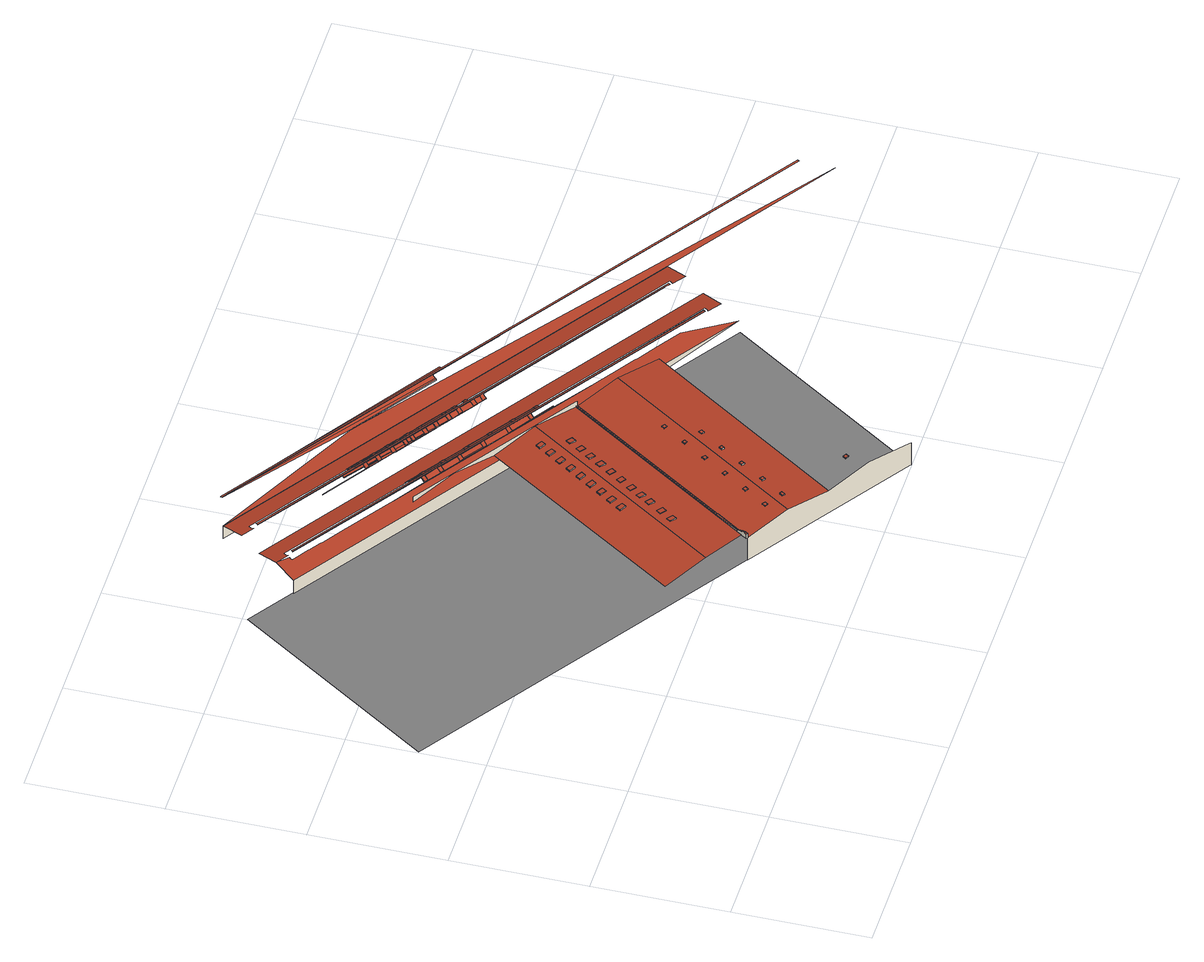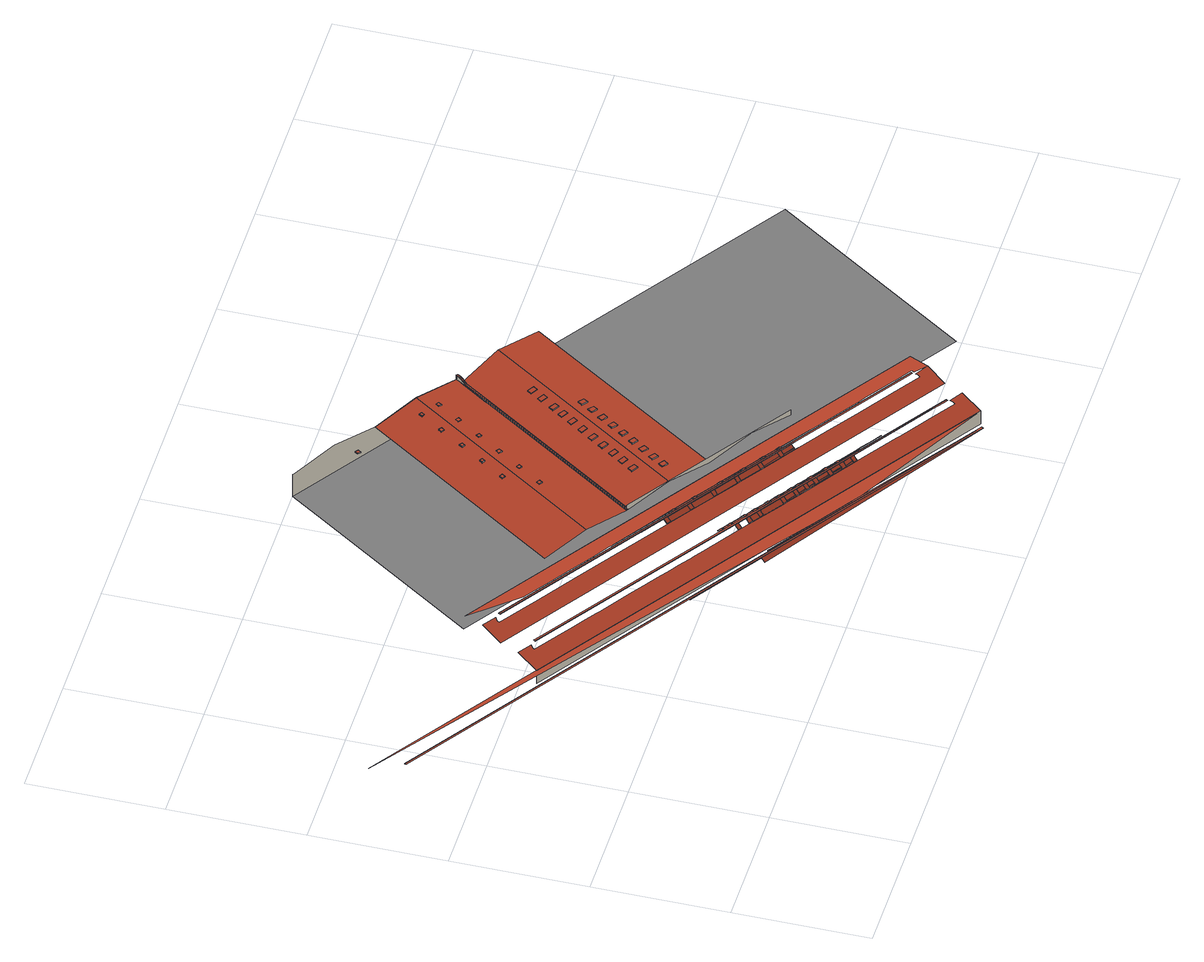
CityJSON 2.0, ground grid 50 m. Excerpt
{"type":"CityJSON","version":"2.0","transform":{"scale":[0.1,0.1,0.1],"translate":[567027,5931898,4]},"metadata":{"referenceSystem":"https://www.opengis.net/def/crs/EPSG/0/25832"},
"CityObjects":{
"building1":{"type":"Building","attributes":{"Grundfläche 2D":"19799.578173","Grundhöhe NN":"4.849"},"children":["building1-1","building1-2","building1-3","building1-4","building1-5","building1-6","building1-7","building1-8","building1-9","building1-10","building1-11","building1-12","building1-13","building1-14","building1-15","building1-16","building1-17","building1-18","building1-19","building1-20","building1-21","building1-22","building1-23","building1-24","building1-25","building1-26","building1-27","building1-28","building1-29","building1-30","building1-31","building1-32","building1-33","building1-34"],"geometry":[{"type":"MultiSurface","lod":"3","boundaries":[[[0,1,2,3,4,5,6,7]],[[8,9,10,11,12,13,14,15,16]],[[0,17,18,19,20,2,1]],[[21,22,6,5]],[[14,23,24,25,26,18,17,16,15]],[[27,28,4,3]],[[28,29,30,31,32,33,34,35,36,37,38,21,5,4]],[[39,40,2,20]],[[41,19,18,26]],[[27,40,39,29,28]]],"semantics":{"surfaces":[{"type":"RoofSurface"},{"type":"GroundSurface"},{"type":"WallSurface"}],"values":[0,1,0,0,2,2,2,2,0,0]}}]},
"building1-1":{"type":"BuildingInstallation","parents":["building1"],"geometry":[{"type":"MultiSurface","lod":"3","boundaries":[[[42,43,44]],[[45,43,42]],[[46,42,44,47]],[[46,47,48]],[[49,46,48,50]],[[44,43,51,52,7,53,50,48,47]],[[53,17,49,50]],[[46,49,17,0,1,45,42]]],"semantics":{"surfaces":[{"type":"RoofSurface"},{"type":"WallSurface"}],"values":[0,0,0,0,0,1,1,1]}}]},
"building1-2":{"type":"BuildingInstallation","parents":["building1"],"geometry":[{"type":"MultiSurface","lod":"3","boundaries":[[[45,54,55,43]],[[51,43,55,27,3]],[[2,40,54,45,1]],[[40,27,55,54]]],"semantics":{"surfaces":[{"type":"RoofSurface"},{"type":"WallSurface"}],"values":[0,1,1,1]}}]},
"building1-3":{"type":"BuildingInstallation","parents":["building1"],"geometry":[{"type":"MultiSurface","lod":"3","boundaries":[[[56,57,58,59]],[[59,58,60,61]],[[56,59,61,62]],[[57,56,62,63]],[[58,57,63,60]]],"semantics":{"surfaces":[{"type":"RoofSurface"},{"type":"WallSurface"}],"values":[0,1,1,1,1]}}]},
"building1-4":{"type":"BuildingInstallation","parents":["building1"],"geometry":[{"type":"MultiSurface","lod":"3","boundaries":[[[64,65,66,67]],[[67,66,68,69]],[[64,67,69,70]],[[65,64,70,71]],[[66,65,71,68]]],"semantics":{"surfaces":[{"type":"RoofSurface"},{"type":"WallSurface"}],"values":[0,1,1,1,1]}}]},
"building1-5":{"type":"BuildingInstallation","parents":["building1"],"geometry":[{"type":"MultiSurface","lod":"3","boundaries":[[[72,73,74,75]],[[75,74,76,77]],[[72,75,77,78]],[[73,72,78,79]],[[74,73,79,76]]],"semantics":{"surfaces":[{"type":"RoofSurface"},{"type":"WallSurface"}],"values":[0,1,1,1,1]}}]},
"building1-6":{"type":"BuildingInstallation","parents":["building1"],"geometry":[{"type":"MultiSurface","lod":"3","boundaries":[[[80,81,82,83]],[[83,82,84,85]],[[80,83,85,86]],[[81,80,86,87]],[[82,81,87,84]]],"semantics":{"surfaces":[{"type":"RoofSurface"},{"type":"WallSurface"}],"values":[0,1,1,1,1]}}]},
"building1-7":{"type":"BuildingInstallation","parents":["building1"],"geometry":[{"type":"MultiSurface","lod":"3","boundaries":[[[88,89,90,91]],[[91,90,92,93]],[[88,91,93,94]],[[89,88,94,95]],[[90,89,95,92]]],"semantics":{"surfaces":[{"type":"RoofSurface"},{"type":"WallSurface"}],"values":[0,1,1,1,1]}}]},
"building1-8":{"type":"BuildingInstallation","parents":["building1"],"geometry":[{"type":"MultiSurface","lod":"3","boundaries":[[[96,97,98,99]],[[99,98,100,101]],[[96,99,101,102]],[[97,96,102,103]],[[98,97,103,100]]],"semantics":{"surfaces":[{"type":"RoofSurface"},{"type":"WallSurface"}],"values":[0,1,1,1,1]}}]},
"building1-9":{"type":"BuildingInstallation","parents":["building1"],"geometry":[{"type":"MultiSurface","lod":"3","boundaries":[[[104,105,106,107]],[[107,106,108,109]],[[104,107,109,110]],[[105,104,110,111]],[[106,105,111,108]]],"semantics":{"surfaces":[{"type":"RoofSurface"},{"type":"WallSurface"}],"values":[0,1,1,1,1]}}]},
"building1-10":{"type":"BuildingInstallation","parents":["building1"],"geometry":[{"type":"MultiSurface","lod":"3","boundaries":[[[112,113,114,115]],[[115,114,116,117]],[[112,115,117,118]],[[113,112,118,119]],[[114,113,119,116]]],"semantics":{"surfaces":[{"type":"RoofSurface"},{"type":"WallSurface"}],"values":[0,1,1,1,1]}}]},
"building1-11":{"type":"BuildingInstallation","parents":["building1"],"geometry":[{"type":"MultiSurface","lod":"3","boundaries":[[[120,121,122,123]],[[123,122,124,125]],[[120,123,125,126]],[[121,120,126,127]],[[122,121,127,124]]],"semantics":{"surfaces":[{"type":"RoofSurface"},{"type":"WallSurface"}],"values":[0,1,1,1,1]}}]},
"building1-12":{"type":"BuildingInstallation","parents":["building1"],"geometry":[{"type":"MultiSurface","lod":"3","boundaries":[[[128,129,130,131]],[[131,130,132,133]],[[128,131,133,134]],[[129,128,134,135]],[[130,129,135,132]]],"semantics":{"surfaces":[{"type":"RoofSurface"},{"type":"WallSurface"}],"values":[0,1,1,1,1]}}]},
"building1-13":{"type":"BuildingInstallation","parents":["building1"],"geometry":[{"type":"MultiSurface","lod":"3","boundaries":[[[136,137,138,139]],[[139,138,140,141]],[[136,139,141,142]],[[137,136,142,143]],[[138,137,143,140]]],"semantics":{"surfaces":[{"type":"RoofSurface"},{"type":"WallSurface"}],"values":[0,1,1,1,1]}}]},
"building1-14":{"type":"BuildingInstallation","parents":["building1"],"geometry":[{"type":"MultiSurface","lod":"3","boundaries":[[[144,145,146,147]],[[147,146,148,149]],[[144,147,149,150]],[[145,144,150,151]],[[146,145,151,148]]],"semantics":{"surfaces":[{"type":"RoofSurface"},{"type":"WallSurface"}],"values":[0,1,1,1,1]}}]},
"building1-15":{"type":"BuildingInstallation","parents":["building1"],"geometry":[{"type":"MultiSurface","lod":"3","boundaries":[[[152,153,154,155]],[[155,154,156,157]],[[152,155,157,158]],[[153,152,158,159]],[[154,153,159,156]]],"semantics":{"surfaces":[{"type":"RoofSurface"},{"type":"WallSurface"}],"values":[0,1,1,1,1]}}]},
"building1-16":{"type":"BuildingInstallation","parents":["building1"],"geometry":[{"type":"MultiSurface","lod":"3","boundaries":[[[160,161,162,163]],[[163,162,164,165]],[[160,163,165,166]],[[161,160,166,167]],[[162,161,167,164]]],"semantics":{"surfaces":[{"type":"RoofSurface"},{"type":"WallSurface"}],"values":[0,1,1,1,1]}}]},
"building1-17":{"type":"BuildingInstallation","parents":["building1"],"geometry":[{"type":"MultiSurface","lod":"3","boundaries":[[[168,169,170,171]],[[171,170,172,173]],[[168,171,173,174]],[[169,168,174,175]],[[170,169,175,172]]],"semantics":{"surfaces":[{"type":"RoofSurface"},{"type":"WallSurface"}],"values":[0,1,1,1,1]}}]},
"building1-18":{"type":"BuildingInstallation","parents":["building1"],"geometry":[{"type":"MultiSurface","lod":"3","boundaries":[[[176,177,178,179]],[[179,178,180,181]],[[176,179,181,182]],[[177,176,182,183]],[[178,177,183,180]]],"semantics":{"surfaces":[{"type":"RoofSurface"},{"type":"WallSurface"}],"values":[0,1,1,1,1]}}]},
"building1-19":{"type":"BuildingInstallation","parents":["building1"],"geometry":[{"type":"MultiSurface","lod":"3","boundaries":[[[184,185,186,187]],[[187,186,188,189]],[[184,187,189,190]],[[185,184,190,191]],[[186,185,191,188]]],"semantics":{"surfaces":[{"type":"RoofSurface"},{"type":"WallSurface"}],"values":[0,1,1,1,1]}}]},
"building1-20":{"type":"BuildingInstallation","parents":["building1"],"geometry":[{"type":"MultiSurface","lod":"3","boundaries":[[[192,193,194,195]],[[195,194,196,197]],[[192,195,197,198]],[[193,192,198,199]],[[194,193,199,196]]],"semantics":{"surfaces":[{"type":"RoofSurface"},{"type":"WallSurface"}],"values":[0,1,1,1,1]}}]},
"building1-21":{"type":"BuildingInstallation","parents":["building1"],"geometry":[{"type":"MultiSurface","lod":"3","boundaries":[[[200,201,202,203]],[[203,202,204,205]],[[200,203,205,206]],[[201,200,206,207]],[[202,201,207,204]]],"semantics":{"surfaces":[{"type":"RoofSurface"},{"type":"WallSurface"}],"values":[0,1,1,1,1]}}]},
"building1-22":{"type":"BuildingInstallation","parents":["building1"],"geometry":[{"type":"MultiSurface","lod":"3","boundaries":[[[208,209,210,211]],[[211,210,212,213]],[[208,211,213,214]],[[209,208,214,215]],[[210,209,215,212]]],"semantics":{"surfaces":[{"type":"RoofSurface"},{"type":"WallSurface"}],"values":[0,1,1,1,1]}}]},
"building1-23":{"type":"BuildingInstallation","parents":["building1"],"geometry":[{"type":"MultiSurface","lod":"3","boundaries":[[[216,217,218,219]],[[219,218,220,221]],[[216,219,221,222]],[[217,216,222,223]],[[218,217,223,220]]],"semantics":{"surfaces":[{"type":"RoofSurface"},{"type":"WallSurface"}],"values":[0,1,1,1,1]}}]},
"building1-24":{"type":"BuildingInstallation","parents":["building1"],"geometry":[{"type":"MultiSurface","lod":"3","boundaries":[[[224,225,226,227]],[[227,226,228,229]],[[224,227,229,230]],[[225,224,230,231]],[[226,225,231,228]]],"semantics":{"surfaces":[{"type":"RoofSurface"},{"type":"WallSurface"}],"values":[0,1,1,1,1]}}]},
"building1-25":{"type":"BuildingInstallation","parents":["building1"],"geometry":[{"type":"MultiSurface","lod":"3","boundaries":[[[232,233,234,235]],[[235,234,236,237]],[[232,235,237,238]],[[233,232,238,239]],[[234,233,239,236]]],"semantics":{"surfaces":[{"type":"RoofSurface"},{"type":"WallSurface"}],"values":[0,1,1,1,1]}}]},
"building1-26":{"type":"BuildingInstallation","parents":["building1"],"geometry":[{"type":"MultiSurface","lod":"3","boundaries":[[[240,241,242,243]],[[243,242,244,245]],[[240,243,245,246]],[[241,240,246,247]],[[242,241,247,244]]],"semantics":{"surfaces":[{"type":"RoofSurface"},{"type":"WallSurface"}],"values":[0,1,1,1,1]}}]},
"building1-27":{"type":"BuildingInstallation","parents":["building1"],"geometry":[{"type":"MultiSurface","lod":"3","boundaries":[[[248,249,250,251]],[[251,250,252,253]],[[248,251,253,254]],[[249,248,254,255]],[[250,249,255,252]]],"semantics":{"surfaces":[{"type":"RoofSurface"},{"type":"WallSurface"}],"values":[0,1,1,1,1]}}]},
"building1-28":{"type":"BuildingInstallation","parents":["building1"],"geometry":[{"type":"MultiSurface","lod":"3","boundaries":[[[256,257,258,259]],[[259,258,260,261]],[[256,259,261,262]],[[257,256,262,263]],[[258,257,263,260]]],"semantics":{"surfaces":[{"type":"RoofSurface"},{"type":"WallSurface"}],"values":[0,1,1,1,1]}}]},
"building1-29":{"type":"BuildingInstallation","parents":["building1"],"geometry":[{"type":"MultiSurface","lod":"3","boundaries":[[[264,265,266,267]],[[267,266,268,269]],[[269,270,264,267]],[[265,264,270,271]],[[271,268,266,265]]],"semantics":{"surfaces":[{"type":"RoofSurface"},{"type":"WallSurface"}],"values":[0,1,1,1,1]}}]},
"building1-30":{"type":"BuildingInstallation","parents":["building1"],"geometry":[{"type":"MultiSurface","lod":"3","boundaries":[[[272,273,274,275]],[[275,274,276,277]],[[272,275,277,278]],[[273,272,278,279]],[[274,273,279,276]]],"semantics":{"surfaces":[{"type":"RoofSurface"},{"type":"WallSurface"}],"values":[0,1,1,1,1]}}]},
"building1-31":{"type":"BuildingInstallation","parents":["building1"],"geometry":[{"type":"MultiSurface","lod":"3","boundaries":[[[280,281,282,283]],[[283,282,284,285]],[[280,283,285,286]],[[281,280,286,287]],[[282,281,287,284]]],"semantics":{"surfaces":[{"type":"RoofSurface"},{"type":"WallSurface"}],"values":[0,1,1,1,1]}}]},
"building1-32":{"type":"BuildingInstallation","parents":["building1"],"geometry":[{"type":"MultiSurface","lod":"3","boundaries":[[[288,289,290,291]],[[291,290,292,293]],[[293,294,288,291]],[[289,288,294,295]],[[295,292,290,289]]],"semantics":{"surfaces":[{"type":"RoofSurface"},{"type":"WallSurface"}],"values":[0,1,1,1,1]}}]},
"building1-33":{"type":"BuildingInstallation","parents":["building1"],"geometry":[{"type":"MultiSurface","lod":"3","boundaries":[[[296,297,298,299]],[[299,298,300,301]],[[296,299,301,302]],[[297,296,302,303]],[[298,297,303,300]]],"semantics":{"surfaces":[{"type":"RoofSurface"},{"type":"WallSurface"}],"values":[0,1,1,1,1]}}]},
"building1-34":{"type":"BuildingInstallation","parents":["building1"],"geometry":[{"type":"MultiSurface","lod":"3","boundaries":[[[304,305,306,307]],[[307,306,308,309]],[[304,307,309,310]],[[305,304,310,311]],[[306,305,311,308]]],"semantics":{"surfaces":[{"type":"RoofSurface"},{"type":"WallSurface"}],"values":[0,1,1,1,1]}}]},
"building2":{"type":"Building","attributes":{"Grundfläche 2D":"24955.734237","Grundhöhe NN":"4.469"},"children":["building2-1","building2-2","building2-3","building2-4","building2-5","building2-6","building2-7","building2-8","building2-9","building2-10","building2-11","building2-12","building2-13","building2-14","building2-15","building2-16","building2-17","building2-18","building2-19","building2-20","building2-21","building2-22","building2-23","building2-24","building2-25","building2-26","building2-27","building2-28","building2-29","building2-30","building2-31","building2-32","building2-33"],"geometry":[{"type":"MultiSurface","lod":"3","boundaries":[[[312,313,314]],[[312,315,313]],[[316,317,318]],[[319,320,321]],[[321,320,322]],[[320,319,323,324,325,326]],[[327,328,329,322,320,330,331]],[[332,333,334,335,336,314,313,337,338,339,340,341,342,343,344]],[[312,345,315]],[[346,342,341]],[[328,327,347,348,349,350]],[[346,341,351]],[[352,353,354,355,356,357,358,359,360,361,362,363]],[[312,364,345]],[[365,366,367,368]],[[369,370,371,372,373,374,375,316]],[[376,377,378,379]],[[380,376,368]],[[381,382,383,351,384]],[[366,365,385]],[[386,387,388,389]],[[390,391,392,393,394,395,396,397,398,399,400,401,312,402,403,404,405,406,407,408,409,410,411,412,413,414,415]],[[312,416,364]],[[417,348,347,418,419,386,389,420]],[[421,422,315,345,423,424,425,426,351,427,428]],[[429,430,431]],[[432,433,434]],[[435,436,430,429,437,438,439,440,441,442,443]],[[444,445,446,447,448,449,450,451,452,453,431,430,454]],[[392,391,390,415,414,413,455,456]],[[457,458,459,460,461,462,463,442,441,464,465,466,467,468,469,470]],[[471,447,446,472]],[[473,474,475,476,355,354]],[[477,475,474,478]],[[479,480,481,482]],[[483,477,478,484]],[[485,486,487,488,483,484]],[[480,489,487,486,481]],[[490,491,492,493]],[[494,479,482,495]],[[490,494,495,491]],[[385,493,492]],[[312,496,416]],[[432,434,497]],[[351,426,384]],[[498,499,500,498,388]],[[501,502,503]],[[385,492,504]],[[502,505,503]],[[506,507,508]],[[501,461,460,509]],[[509,502,501]],[[506,503,505,507]],[[510,511,512,513,514,515,516,517,508,507,518,519]],[[520,521,522,523]],[[520,523,524,525,526,498,500,527,528]],[[529,530,531,532,533,534,535,536,537,538,539,353,352,540]],[[541,542,543,544,545]],[[546,534,533]],[[383,382,547]],[[548,546,533,549]],[[550,551,552,553,554]],[[544,543,548,549,555]],[[550,554,556,384]],[[433,504,541,545]],[[552,364,416,553]],[[557,558,457,470,559]],[[560,561,498]],[[562,563,564,565,566,567,568,569,570]],[[568,557,559,569]],[[571,572,573,574,565,564,575]],[[384,556,381]],[[388,387,576,577,325,324,317,316,375,374,578,498]],[[514,513,572,571,579,580,581,582,583,584]],[[585,586,587,588,589,590,591,592,593,594,595,596,597,598,599,600]],[[601,499,498,561,602,603]],[[589,604,434,605,606,590]],[[432,607,608]],[[433,605,434]],[[468,609,469]],[[610,611,612,613]],[[614,615,616]],[[617,618,619,620,621,622,623,614,616,624]],[[620,619,580,579]],[[615,610,613,616]],[[625,626,627,628,629,630,631,632]],[[434,633,634]],[[635,636,637,638,496]],[[639,627,626,640]],[[639,640,641]],[[642,639,641,643]],[[432,608,644]],[[522,521,645,646,647,648,649,650,651,652,653,654,655,412,656,657,658,659,660,661,662,663,349]],[[664,634,665,642,643,666]],[[667,668,669,670,607,432,497,671]],[[496,312,401,635]],[[434,634,497]],[[634,664,497]],[[672,673,674,675,631,630,599,598,676,677]],[[678,679,680,681]],[[682,683,684]],[[560,498,685]],[[381,637,382]],[[686,687,582,581,688,689,690,691,692,693]],[[694,695,645,603,602]],[[691,678,681,692]],[[696,697,698,699,700,701,702,703,468,467]],[[704,683,682,705,706,675,674,707]],[[708,709,710,684,683,711]],[[432,644,712]],[[713,710,709,714]],[[713,714,715,716]],[[717,718,719,720,717,680]],[[685,498,721]],[[637,636,382]],[[497,716,671]],[[722,718,717]],[[716,715,671]],[[432,712,723]],[[720,719,724]],[[725,726,727,728]],[[729,725,728,730,724,719,731]],[[732,733,669,668,734,735,736,673,672,737]],[[738,722,717]],[[694,560,685,695]],[[645,695,739]],[[721,498,740]],[[741,383,547]],[[742,743,744,745]],[[746,382,743,747]],[[748,749,750]],[[747,743,742]],[[749,748,751,752,753,754]],[[749,755,756,757,758,750]],[[401,744,635]],[[645,739,759]],[[607,757,756]],[[382,746,547]],[[760,761,762,763,764,722,738,765]],[[498,766,740]],[[607,756,608]],[[401,745,744]],[[645,759,767]],[[768,769,770,771]],[[740,772,721]],[[761,760,773,774,775,776]],[[777,778,779,780,781,782,783,784]],[[785,786,787,788,789]],[[721,772,790,759,739,791]],[[792,793,783,782,753,752,794,795]],[[717,796,797,738]],[[608,779,778]],[[798,799,785,789,800]],[[608,778,644]],[[401,800,745]],[[373,372,383,741]],[[801,802,547]],[[793,792,803]],[[773,804,797,805,806,774]],[[807,808,809,810,811,812,813,814]],[[712,644,815]],[[816,817,771]],[[803,792,818,815]],[[796,805,797]],[[819,813,812,817]],[[810,809,820]],[[796,821,805]],[[712,815,818]],[[822,823,824,825,826]],[[827,796,717,680,679,828,829,612,611,609,468,703,702]],[[830,432,723]],[[831,832,723,833,834,835]],[[835,836,831]],[[837,810,820]],[[712,833,723]],[[838,822,826,810]],[[839,840,841,842,843,844,845,846,471,472,584,583,727,726,776,775,847,848,849,850,851,852,853,854,855,856,857,858,859,860,861,862,863,864,865,866,867,868,869,870,871,768,771,872]],[[873,874,875,876,877,878]],[[879,810,837]],[[880,881,874]],[[874,882,875]],[[883,880,874]]],"semantics":{"surfaces":[{"type":"WallSurface"},{"type":"RoofSurface"}],"values":[0,0,0,1,1,1,1,1,0,1,0,1,0,0,1,1,1,1,1,1,1,1,0,1,1,1,1,1,1,0,0,0,1,1,1,1,1,1,1,1,1,1,0,1,1,1,1,1,1,1,1,1,1,1,0,1,1,1,1,1,1,1,1,1,1,1,1,1,1,1,1,1,0,0,1,1,1,1,1,0,1,1,1,1,1,1,1,1,1,1,1,1,1,1,1,0,1,1,0,1,1,1,1,1,0,1,1,1,1,1,1,1,1,1,1,1,1,1,1,1,0,1,1,1,1,0,1,1,1,1,1,1,1,1,0,0,1,1,1,1,1,0,0,0,1,0,1,1,1,0,1,1,1,1,0,0,1,1,1,1,1,1,1,1,0,1,1,1,1,0,1,1,1,1,1,0,1,1,1,1,1,1]}}]},
"building2-1":{"type":"BuildingInstallation","parents":["building2"],"geometry":[{"type":"MultiSurface","lod":"3","boundaries":[[[884,885,886,887]],[[888,314,887,886]],[[335,334,333,332,887,314,336]],[[887,332,344]],[[342,884,887,344,343]],[[885,884,342,346]],[[889,886,885,346,890]],[[889,891,886]],[[892,893,894,888,886,891,895,896]]],"semantics":{"surfaces":[{"type":"RoofSurface"},{"type":"WallSurface"}],"values":[0,1,1,1,1,1,1,1,1]}}]},
"building2-2":{"type":"BuildingInstallation","parents":["building2"],"geometry":[{"type":"MultiSurface","lod":"3","boundaries":[[[576,897,898,577]],[[330,320,898,327,331]],[[325,577,898,320,326]],[[419,897,576,387,386]],[[897,419,418,347]],[[347,327,898,897]]],"semantics":{"surfaces":[{"type":"RoofSurface"},{"type":"WallSurface"}],"values":[0,1,1,1,1,1]}}]},
"building2-3":{"type":"BuildingInstallation","parents":["building2"],"geometry":[{"type":"MultiSurface","lod":"3","boundaries":[[[899,900,901,902]],[[313,315,902,901]],[[421,428,902,315,422]],[[351,899,902,428,427]],[[900,899,351,341]],[[339,338,901,900,341,340]],[[901,338,337,313]]],"semantics":{"surfaces":[{"type":"RoofSurface"},{"type":"WallSurface"}],"values":[0,1,1,1,1,1,1]}}]},
"building2-4":{"type":"BuildingInstallation","parents":["building2"],"geometry":[{"type":"MultiSurface","lod":"3","boundaries":[[[464,903,904,465]],[[904,905,906]],[[904,906,907]],[[904,907,908]],[[909,904,908,910]],[[904,909,911]],[[904,911,912]],[[465,904,912,913]],[[912,914,913]],[[913,915,465]],[[915,916,465]],[[447,903,448]],[[903,464,439]],[[903,439,437]],[[903,437,429]],[[903,429,431]],[[903,431,453]],[[903,453,452]],[[450,449,903,452,451]],[[903,449,448]],[[464,441,440]],[[464,440,439]],[[439,438,437]],[[904,903,447,471,846,905]]],"semantics":{"surfaces":[{"type":"RoofSurface"},{"type":"WallSurface"}],"values":[0,1,1,1,1,1,1,1,1,1,1,1,1,1,1,1,1,1,1,1,1,1,1,1]}}]},
"building2-5":{"type":"BuildingInstallation","parents":["building2"],"geometry":[{"type":"MultiSurface","lod":"3","boundaries":[[[917,918,919,920]],[[356,355,920,919]],[[475,920,355,476]],[[920,475,477]],[[920,477,483]],[[920,483,488]],[[920,488,487]],[[920,487,489]],[[920,489,480]],[[920,480,479]],[[920,479,494]],[[920,494,917]],[[494,490,917]],[[490,493,917]],[[365,918,917,493,385]],[[376,919,918,365,368]],[[376,379,919]],[[379,378,919]],[[378,921,919]],[[922,919,921,923]],[[919,922,924,925]],[[356,919,925,926,927]]],"semantics":{"surfaces":[{"type":"RoofSurface"},{"type":"WallSurface"}],"values":[0,1,1,1,1,1,1,1,1,1,1,1,1,1,1,1,1,1,1,1,1,1]}}]},
"building2-6":{"type":"BuildingInstallation","parents":["building2"],"geometry":[{"type":"MultiSurface","lod":"3","boundaries":[[[375,928,929,316]],[[420,389,388,316,929,348,417]],[[316,388,498,375]],[[525,928,375,498,526]],[[525,524,928]],[[524,523,928]],[[929,928,523,522,349,348]]],"semantics":{"surfaces":[{"type":"RoofSurface"},{"type":"WallSurface"}],"values":[0,1,1,1,1,1,1]}}]},
"building2-7":{"type":"BuildingInstallation","parents":["building2"],"geometry":[{"type":"MultiSurface","lod":"3","boundaries":[[[462,930,931,463]],[[444,454,931,446,445]],[[931,454,430]],[[435,931,430,436]],[[931,435,443]],[[463,931,443,442]],[[462,461,501]],[[462,501,930]],[[501,503,930]],[[503,506,930]],[[930,506,508]],[[508,517,930]],[[517,516,930]],[[514,930,516,515]],[[931,930,514,584,472,446]]],"semantics":{"surfaces":[{"type":"RoofSurface"},{"type":"WallSurface"}],"values":[0,1,1,1,1,1,1,1,1,1,1,1,1,1,1]}}]},
"building2-8":{"type":"BuildingInstallation","parents":["building2"],"geometry":[{"type":"MultiSurface","lod":"3","boundaries":[[[932,933,934,935]],[[345,364,935,934]],[[935,364,552]],[[935,552,551]],[[384,932,935,551,550]],[[933,932,384,426]],[[424,423,345,934,933,426,425]]],"semantics":{"surfaces":[{"type":"RoofSurface"},{"type":"WallSurface"}],"values":[0,1,1,1,1,1,1]}}]},
"building2-9":{"type":"BuildingInstallation","parents":["building2"],"geometry":[{"type":"MultiSurface","lod":"3","boundaries":[[[936,937,938,939]],[[354,353,939,938]],[[538,939,353,539]],[[536,939,538,537]],[[939,536,535]],[[534,939,535]],[[939,534,546]],[[939,546,548]],[[939,548,543]],[[541,504,936,939,543,542]],[[937,936,504,492]],[[938,937,492,491]],[[491,495,938]],[[481,938,495,482]],[[481,486,938]],[[486,485,938]],[[485,484,938]],[[938,484,478]],[[478,474,938]],[[938,474,473,354]]],"semantics":{"surfaces":[{"type":"RoofSurface"},{"type":"WallSurface"}],"values":[0,1,1,1,1,1,1,1,1,1,1,1,1,1,1,1,1,1,1,1]}}]},
"building2-10":{"type":"BuildingInstallation","parents":["building2"],"geometry":[{"type":"MultiSurface","lod":"3","boundaries":[[[458,940,941,459]],[[511,510,519,941,513,512]],[[507,941,519,518]],[[502,941,507,505]],[[941,502,509]],[[459,941,509,460]],[[940,458,457,558]],[[558,557,940]],[[557,568,940]],[[568,567,940]],[[567,566,940]],[[940,566,565]],[[565,574,940]],[[940,574,573,572]],[[572,513,941,940]]],"semantics":{"surfaces":[{"type":"RoofSurface"},{"type":"WallSurface"}],"values":[0,1,1,1,1,1,1,1,1,1,1,1,1,1,1]}}]},
"building2-11":{"type":"BuildingInstallation","parents":["building2"],"geometry":[{"type":"MultiSurface","lod":"3","boundaries":[[[942,943,944,945]],[[945,944,352,363,676,598]],[[596,595,594,593,945,598,597]],[[945,593,592]],[[945,592,591]],[[590,945,591]],[[605,942,945,590,606]],[[943,942,605,433]],[[544,944,943,433,545]],[[544,555,944]],[[555,549,944]],[[944,549,533]],[[533,532,944]],[[532,531,944]],[[531,530,944]],[[540,352,944,530,529]]],"semantics":{"surfaces":[{"type":"RoofSurface"},{"type":"WallSurface"}],"values":[0,1,1,1,1,1,1,1,1,1,1,1,1,1,1,1]}}]},
"building2-12":{"type":"BuildingInstallation","parents":["building2"],"geometry":[{"type":"MultiSurface","lod":"3","boundaries":[[[946,947,948,949]],[[527,500,949,948,520,528]],[[946,949,500,499]],[[603,947,946,499,601]],[[948,947,603,645,521,520]]],"semantics":{"surfaces":[{"type":"RoofSurface"},{"type":"WallSurface"}],"values":[0,1,1,1,1]}}]},
"building2-13":{"type":"BuildingInstallation","parents":["building2"],"geometry":[{"type":"MultiSurface","lod":"3","boundaries":[[[609,950,951,469]],[[564,563,562,951,571,575]],[[569,951,562,570]],[[951,569,559]],[[469,951,559,470]],[[615,950,609,611,610]],[[615,614,950]],[[614,623,950]],[[623,622,950]],[[579,950,622,621,620]],[[579,571,951,950]]],"semantics":{"surfaces":[{"type":"RoofSurface"},{"type":"WallSurface"}],"values":[0,1,1,1,1,1,1,1,1,1,1]}}]},
"building2-14":{"type":"BuildingInstallation","parents":["building2"],"geometry":[{"type":"MultiSurface","lod":"3","boundaries":[[[952,953,954,955]],[[416,496,955,954]],[[637,952,955,496,638]],[[556,953,952,637,381]],[[553,416,954,953,556,554]]],"semantics":{"surfaces":[{"type":"RoofSurface"},{"type":"WallSurface"}],"values":[0,1,1,1,1]}}]},
"building2-15":{"type":"BuildingInstallation","parents":["building2"],"geometry":[{"type":"MultiSurface","lod":"3","boundaries":[[[956,957,958,959]],[[599,630,959,958]],[[628,627,639,642,959,630,629]],[[959,642,665]],[[956,959,665,634]],[[434,957,956,634,633]],[[589,958,957,434,604]],[[589,588,958]],[[588,587,958]],[[587,586,958]],[[600,599,958,586,585]]],"semantics":{"surfaces":[{"type":"RoofSurface"},{"type":"WallSurface"}],"values":[0,1,1,1,1,1,1,1,1,1,1]}}]},
"building2-16":{"type":"BuildingInstallation","parents":["building2"],"geometry":[{"type":"MultiSurface","lod":"3","boundaries":[[[828,688,619,829]],[[618,617,619,580,619]],[[619,617,624]],[[619,624,616]],[[619,616,613]],[[829,619,613,612]],[[688,828,679,678]],[[678,691,688]],[[691,690,688]],[[690,689,688]],[[688,689,688,581]],[[581,580,619,688]]],"semantics":{"surfaces":[{"type":"RoofSurface"},{"type":"WallSurface"}],"values":[0,1,1,1,1,1,1,1,1,1,1,1]}}]},
"building2-17":{"type":"BuildingInstallation","parents":["building2"],"geometry":[{"type":"MultiSurface","lod":"3","boundaries":[[[960,961,962,963]],[[631,675,963,962]],[[705,682,684,710,963,675,706]],[[716,960,963,710,713]],[[664,961,960,716,497]],[[643,641,640,626,625,632,631,962,961,664,666]]],"semantics":{"surfaces":[{"type":"RoofSurface"},{"type":"WallSurface"}],"values":[0,1,1,1,1,1]}}]},
"building2-18":{"type":"BuildingInstallation","parents":["building2"],"geometry":[{"type":"MultiSurface","lod":"3","boundaries":[[[964,965,966,967]],[[964,967,561,560]],[[967,966,602,561]],[[965,964,560,694]],[[694,602,966,965]]],"semantics":{"surfaces":[{"type":"RoofSurface"},{"type":"WallSurface"}],"values":[0,1,1,1,1]}}]},
"building2-19":{"type":"BuildingInstallation","parents":["building2"],"geometry":[{"type":"MultiSurface","lod":"3","boundaries":[[[703,968,969,468]],[[468,680,717,703]],[[686,693,969,582,687]],[[969,693,692]],[[969,692,681]],[[468,969,681,680]],[[968,703,717,720]],[[720,724,968]],[[728,968,724,730]],[[969,968,728,727,583,582]]],"semantics":{"surfaces":[{"type":"RoofSurface"},{"type":"WallSurface"}],"values":[0,1,1,1,1,1,1,1,1,1]}}]},
"building2-20":{"type":"BuildingInstallation","parents":["building2"],"geometry":[{"type":"MultiSurface","lod":"3","boundaries":[[[970,971,972,973]],[[635,744,973,972]],[[382,970,973,744,743]],[[971,970,382,636]],[[972,971,636,635]]],"semantics":{"surfaces":[{"type":"RoofSurface"},{"type":"WallSurface"}],"values":[0,1,1,1,1]}}]},
"building2-21":{"type":"BuildingInstallation","parents":["building2"],"geometry":[{"type":"MultiSurface","lod":"3","boundaries":[[[974,975,976,977]],[[674,673,977,976]],[[977,673,736]],[[977,736,735]],[[977,735,734]],[[667,977,734,668]],[[974,977,667,671]],[[975,974,671,715]],[[709,708,976,975,715,714]],[[708,711,976]],[[707,674,976,711,683,704]]],"semantics":{"surfaces":[{"type":"RoofSurface"},{"type":"WallSurface"}],"values":[0,1,1,1,1,1,1,1,1,1,1]}}]},
"building2-22":{"type":"BuildingInstallation","parents":["building2"],"geometry":[{"type":"MultiSurface","lod":"3","boundaries":[[[978,979,980,981]],[[978,981,718,722]],[[731,719,980,725,729]],[[981,980,719,718]],[[979,978,722,764]],[[764,763,979]],[[763,762,979]],[[762,761,979]],[[980,979,761,776,726,725]]],"semantics":{"surfaces":[{"type":"RoofSurface"},{"type":"WallSurface"}],"values":[0,1,1,1,1,1,1,1,1]}}]},
"building2-23":{"type":"BuildingInstallation","parents":["building2"],"geometry":[{"type":"MultiSurface","lod":"3","boundaries":[[[982,983,984,985]],[[985,984,672,677,794,752]],[[748,750,758,757,982,985,752,751]],[[983,982,757,607]],[[669,733,732,737,672,984,983,607,670]]],"semantics":{"surfaces":[{"type":"RoofSurface"},{"type":"WallSurface"}],"values":[0,1,1,1,1]}}]},
"building2-24":{"type":"BuildingInstallation","parents":["building2"],"geometry":[{"type":"MultiSurface","lod":"3","boundaries":[[[986,987,988,989]],[[986,989,685,721]],[[989,988,695,685]],[[739,987,986,721,791]],[[739,695,988,987]]],"semantics":{"surfaces":[{"type":"RoofSurface"},{"type":"WallSurface"}],"values":[0,1,1,1,1]}}]},
"building2-25":{"type":"BuildingInstallation","parents":["building2"],"geometry":[{"type":"MultiSurface","lod":"3","boundaries":[[[990,991,992,993]],[[745,800,993,992]],[[991,990,547,746]],[[788,993,800,789]],[[547,990,993,788,787]],[[742,745,992,991,746,747]]],"semantics":{"surfaces":[{"type":"RoofSurface"},{"type":"WallSurface"}],"values":[0,1,1,1,1,1]}}]},
"building2-26":{"type":"BuildingInstallation","parents":["building2"],"geometry":[{"type":"MultiSurface","lod":"3","boundaries":[[[994,995,996,997]],[[753,782,997,996]],[[997,782,781]],[[779,994,997,781,780]],[[756,995,994,779,608]],[[749,754,753,996,995,756,755]]],"semantics":{"surfaces":[{"type":"RoofSurface"},{"type":"WallSurface"}],"values":[0,1,1,1,1,1]}}]},
"building2-27":{"type":"BuildingInstallation","parents":["building2"],"geometry":[{"type":"MultiSurface","lod":"3","boundaries":[[[998,999,1000,1001]],[[738,1001,1000,760,765]],[[998,1001,738,797]],[[773,999,998,797,804]],[[773,760,1000,999]]],"semantics":{"surfaces":[{"type":"RoofSurface"},{"type":"WallSurface"}],"values":[0,1,1,1,1]}}]},
"building2-28":{"type":"BuildingInstallation","parents":["building2"],"geometry":[{"type":"MultiSurface","lod":"3","boundaries":[[[1002,1003,1004,1005]],[[783,793,1005,1004]],[[815,1002,1005,793,803]],[[778,1003,1002,815,644]],[[784,783,1004,1003,778,777]]],"semantics":{"surfaces":[{"type":"RoofSurface"},{"type":"WallSurface"}],"values":[0,1,1,1,1]}}]},
"building2-29":{"type":"BuildingInstallation","parents":["building2"],"geometry":[{"type":"MultiSurface","lod":"3","boundaries":[[[1006,1007,1008,1009]],[[772,1009,1008,759,790]],[[1010,1006,1009,772,740]],[[1011,767,1007,1006,1010,1012]],[[767,759,1008,1007]]],"semantics":{"surfaces":[{"type":"RoofSurface"},{"type":"WallSurface"}],"values":[0,1,1,1,1]}}]},
"building2-30":{"type":"BuildingInstallation","parents":["building2"],"geometry":[{"type":"MultiSurface","lod":"3","boundaries":[[[1013,1014,1015,1016]],[[805,1016,1015,774,806]],[[1013,1016,805,821]],[[1014,1013,821,1017]],[[1015,1014,1017,847,775,774]]],"semantics":{"surfaces":[{"type":"RoofSurface"},{"type":"WallSurface"}],"values":[0,1,1,1,1]}}]},
"building2-31":{"type":"BuildingInstallation","parents":["building2"],"geometry":[{"type":"MultiSurface","lod":"3","boundaries":[[[1018,1019,1020,1021]],[[1021,1020,792,795,1022,835]],[[833,1018,1021,835,834]],[[818,1019,1018,833,712]],[[1020,1019,818,792]]],"semantics":{"surfaces":[{"type":"RoofSurface"},{"type":"WallSurface"}],"values":[0,1,1,1,1]}}]},
"building2-32":{"type":"BuildingInstallation","parents":["building2"],"geometry":[{"type":"MultiSurface","lod":"3","boundaries":[[[1023,1024,1025,1026]],[[1026,1025,1027,1028]],[[1023,1026,1028,1029]],[[1030,1024,1023,1029,1031]],[[1030,1027,1025,1024]]],"semantics":{"surfaces":[{"type":"RoofSurface"},{"type":"WallSurface"}],"values":[0,1,1,1,1]}}]},
"building2-33":{"type":"BuildingInstallation","parents":["building2"],"geometry":[{"type":"MultiSurface","lod":"3","boundaries":[[[1032,1033,1034,1035]],[[836,1036,1035,1034]],[[1037,1038,1032,1035,1036,1039]],[[1033,1032,1038,723]],[[1034,1033,723,832]],[[832,831,1034]],[[831,836,1034]]],"semantics":{"surfaces":[{"type":"RoofSurface"},{"type":"WallSurface"}],"values":[0,1,1,1,1,1,1]}}]}
},
"vertices":[
[1255,436,109],[1267,455,109],[1327,544,109],[1322,547,110],[1728,1154,110],[1576,1256,132],[1084,520,132],[1250,439,110],[1237,418,8],[6,1242,8],[501,1982,8],[1734,1155,8],[2350,743,8],[1942,134,8],[1854,3,8],[1850,6,8],[1241,415,8],[1241,415,109],[1392,313,132],[1886,1049,132],[1733,1151,109],[1421,1360,108],[931,622,108],[1854,3,109],[1850,6,109],[1698,108,132],[1546,211,108],[1322,547,115],[1728,1154,115],[1732,1151,115],[1732,1151,133],[1728,1154,133],[1118,1563,133],[1117,1564,133],[1117,1564,114],[1118,1563,114],[1118,1563,109],[1269,1462,132],[1270,1461,132],[1733,1151,115],[1327,544,115],[2040,945,108],
[1255,436,126],[1263,458,116],[1251,439,126],[1267,455,116],[1249,426,130],[1250,439,126],[1244,429,130],[1241,415,129],[1237,418,129],[1263,458,110],[1251,439,110],[1237,418,109],
[1327,544,116],[1322,547,116],
[1264,686,129],[1242,701,131],[1232,685,131],[1254,670,129],[1232,685,128],[1254,670,125],[1264,686,125],[1242,701,128],
[1294,730,129],[1272,745,131],[1261,729,131],[1283,714,129],[1261,729,128],[1283,714,125],[1294,730,125],[1272,745,128],
[1254,882,129],[1244,866,129],[1265,852,131],[1276,868,131],[1265,852,127],[1276,868,127],[1254,882,124],[1244,866,124],
[1401,406,130],[1393,393,130],[1403,387,130],[1411,399,130],[1403,387,128],[1411,399,128],[1401,406,126],[1393,393,126],
[1327,779,129],[1305,794,131],[1294,778,131],[1316,764,129],[1294,778,128],[1316,764,125],[1327,779,125],[1305,794,128],
[1282,924,129],[1272,908,129],[1293,893,131],[1304,910,131],[1293,893,127],[1304,910,127],[1282,924,124],[1272,908,124],
[1476,357,131],[1466,363,131],[1458,352,131],[1468,345,131],[1458,352,128],[1468,345,126],[1476,357,126],[1466,363,128],
[1352,818,129],[1330,832,131],[1320,817,131],[1342,802,129],[1320,817,128],[1342,802,125],[1352,818,125],[1330,832,128],
[1312,968,129],[1301,952,129],[1323,937,131],[1333,953,131],[1323,937,127],[1333,953,127],[1312,968,124],[1301,952,124],
[1458,491,130],[1450,479,130],[1460,472,130],[1469,484,130],[1460,472,128],[1469,484,128],[1458,491,126],[1450,479,126],
[1380,859,129],[1358,874,131],[1347,858,131],[1369,843,129],[1347,858,128],[1369,843,125],[1380,859,125],[1358,874,128],
[1341,1012,129],[1330,996,129],[1352,981,131],[1363,997,131],[1352,981,127],[1363,997,127],[1341,1012,124],[1330,996,124],
[1533,441,131],[1523,448,131],[1515,437,131],[1525,430,131],[1515,437,128],[1525,430,126],[1533,441,126],[1523,448,128],
[1410,904,129],[1388,918,131],[1377,902,131],[1399,888,129],[1377,902,128],[1399,888,125],[1410,904,125],[1388,918,128],
[1370,1056,129],[1360,1040,129],[1381,1026,131],[1392,1042,131],[1381,1026,127],[1392,1042,127],[1370,1056,124],[1360,1040,124],
[1516,579,130],[1509,568,130],[1520,560,130],[1527,572,130],[1520,560,128],[1527,572,128],[1516,579,126],[1509,568,126],
[1439,948,129],[1417,963,131],[1407,947,131],[1429,932,129],[1407,947,128],[1429,932,125],[1439,948,125],[1417,963,128],
[1400,1100,129],[1389,1084,129],[1411,1070,131],[1422,1086,131],[1411,1070,127],[1422,1086,127],[1400,1100,124],[1389,1084,124],
[1590,530,131],[1580,536,131],[1572,525,131],[1582,518,131],[1572,525,128],[1582,518,126],[1590,530,126],[1580,536,128],
[1469,992,129],[1447,1007,131],[1436,991,131],[1458,976,129],[1436,991,128],[1458,976,125],[1469,992,125],[1447,1007,128],
[1717,196,131],[1706,203,131],[1699,192,131],[1710,185,131],[1699,192,126],[1710,185,128],[1717,196,128],[1706,203,126],
[1429,1144,129],[1418,1128,129],[1440,1113,131],[1451,1129,131],[1440,1113,127],[1451,1129,127],[1429,1144,124],[1418,1128,124],
[1575,667,130],[1567,655,130],[1578,648,130],[1586,659,130],[1578,648,128],[1586,659,128],[1575,667,126],[1567,655,126],
[1498,1036,129],[1476,1051,131],[1465,1035,131],[1487,1020,129],[1465,1035,128],[1487,1020,125],[1498,1036,125],[1476,1051,128],
[1458,1188,129],[1448,1172,129],[1470,1157,131],[1480,1173,131],[1470,1157,127],[1480,1173,127],[1458,1188,124],[1448,1172,124],
[1648,617,131],[1638,623,131],[1630,612,131],[1640,605,131],[1630,612,128],[1640,605,126],[1648,617,126],[1638,623,128],
[1526,1078,129],[1504,1092,131],[1493,1076,131],[1515,1062,129],[1493,1076,128],[1515,1062,125],[1526,1078,125],[1504,1092,128],
[1486,1229,129],[1475,1213,129],[1497,1199,131],[1508,1215,131],[1497,1199,128],[1508,1215,128],[1486,1229,124],[1475,1213,124],
[1633,753,130],[1626,742,130],[1637,735,130],[1644,746,130],[1637,735,128],[1644,746,128],[1633,753,126],[1626,742,126],
[1555,1121,129],[1533,1136,131],[1522,1120,131],[1544,1105,129],[1522,1120,128],[1544,1105,125],[1555,1121,125],[1533,1136,128],
[1707,704,131],[1697,711,131],[1689,699,131],[1700,692,131],[1689,699,128],[1700,692,126],[1707,704,126],[1697,711,128],
[1691,840,130],[1684,829,130],[1695,822,130],[1702,833,130],[1695,822,128],[1702,833,128],[1691,840,126],[1684,829,126],
[1139,1639,78],[1316,1520,80],[1268,1553,80],[1329,1512,80],[1357,1523,93],[1242,1600,93],[1229,1609,93],[1249,1610,84],[1290,1584,83],[1249,1611,84],[1250,1612,83],[1248,1609,84],[1242,1600,91],[1282,1573,91],[1289,1583,84],[1293,1588,80],[1252,1615,80],[1251,1614,81],[1291,1586,82],[1292,1588,81],[1271,1557,83],[1270,1556,83],[1270,1556,82],[1269,1554,82],[1269,1554,81],[1316,1521,81],[1317,1522,82],[1318,1524,83],[1319,1525,84],[1326,1535,90],[1277,1567,90],[1272,1559,84],[1271,1557,84],[1390,1471,80],[1265,1576,90],[1306,1579,80],[1367,1538,80],[1367,1538,78],[1239,1624,80],[1338,1526,90],[1370,1704,80],[1328,1732,80],[1315,1740,80],[1281,1763,80],[1268,1772,80],[1194,1822,80],[1181,1830,80],[1153,1849,80],[1140,1858,80],[1105,1881,80],[1105,1881,78],[1370,1704,78],[1403,1462,80],[1278,1786,90],[1203,1836,90],[1200,1831,87],[1273,1779,86],[803,1894,93],[788,1904,93],[786,1902,93],[784,1899,93],[2332,861,93],[2336,867,93],[1370,1514,93],[1273,1779,85],[1199,1830,86],[1272,1778,85],[1273,1778,85],[1200,1831,86],[1490,1425,91],[1595,1355,91],[784,1899,91],[1412,1477,90],[1281,1784,90],[1302,1574,84],[1295,1564,91],[1357,1523,91],[1365,1534,83],[1578,1260,64],[1734,1155,64],[2345,746,64],[2218,916,79],[2145,965,79],[2132,974,79],[2057,1024,78],[2045,1032,78],[1969,1083,78],[1957,1091,78],[1895,1132,78],[1883,1141,78],[1127,1647,78],[952,1765,78],[932,1777,78],[876,1815,78],[864,1823,78],[822,1851,78],[822,1852,78],[758,1894,78],[764,1904,80],[766,1905,81],[727,1942,83],[675,1865,64],[1119,1567,64],[1120,1567,64],[1478,1412,80],[1367,1538,81],[1304,1577,82],[1303,1576,83],[1366,1536,82],[1330,1514,82],[1330,1513,81],[1390,1471,81],[1391,1473,82],[1392,1474,83],[1400,1485,90],[1332,1517,84],[1331,1515,83],[1261,1821,84],[1289,1804,83],[1261,1822,84],[885,2051,91],[1379,1718,90],[1426,1687,90],[1288,1802,84],[1288,1803,84],[1260,1820,85],[1259,1819,85],[1259,1819,86],[1259,1818,86],[1254,1811,91],[1281,1793,91],[1287,1801,85],[1290,1806,82],[1291,1807,81],[1292,1808,80],[1264,1826,80],[1264,1825,81],[1263,1825,81],[1262,1824,82],[1262,1823,82],[1262,1822,83],[1261,1822,83],[1289,1805,83],[675,1865,5],[1734,1155,5],[1343,1752,91],[1343,1752,93],[1330,1761,93],[1330,1761,91],[1295,1784,91],[1295,1784,92],[1281,1793,92],[1254,1811,92],[1241,1820,92],[1113,1906,93],[944,2019,93],[1458,1675,93],[1383,1725,93],[1383,1725,91],[1264,1826,78],[1292,1808,78],[1316,1740,81],[1317,1742,82],[1283,1766,82],[1282,1765,81],[1283,1767,83],[1317,1743,82],[1285,1770,85],[1285,1769,84],[1319,1745,84],[1319,1746,84],[1284,1767,83],[1318,1743,83],[1318,1744,83],[1319,1745,83],[1284,1768,84],[1284,1768,83],[1284,1769,84],[1286,1771,86],[1320,1747,85],[1325,1754,90],[1291,1778,90],[1286,1770,85],[1320,1746,85],[1490,1404,80],[1457,1666,90],[1370,1514,91],[1458,1456,91],[1444,1464,91],[1300,1792,85],[1336,1770,85],[1300,1793,85],[1338,1746,90],[1336,1770,84],[1301,1794,84],[1337,1771,83],[1302,1795,83],[1335,1769,85],[1338,1774,82],[1339,1774,82],[1339,1775,81],[1340,1776,80],[1305,1799,80],[1304,1798,81],[1303,1796,82],[1302,1796,83],[1337,1772,83],[1338,1773,82],[1454,1479,80],[1454,1479,78],[1380,1529,78],[1380,1529,80],[1379,1528,82],[1379,1527,82],[1378,1526,83],[1453,1478,82],[1454,1479,81],[1371,1705,81],[1371,1706,82],[1372,1707,82],[1372,1707,83],[1372,1708,83],[1331,1736,84],[1331,1736,83],[1330,1735,83],[1330,1735,82],[1330,1734,82],[1329,1733,81],[1370,1704,81],[1333,1738,85],[1332,1738,85],[1332,1738,84],[1373,1709,84],[1374,1710,84],[1331,1737,84],[1676,1300,91],[1332,1737,84],[1373,1708,83],[1405,1466,83],[1404,1464,82],[1404,1464,81],[1478,1412,81],[1479,1414,82],[1373,1708,84],[1487,1427,91],[1349,1761,84],[1349,1761,85],[1390,1735,84],[1546,1397,91],[1532,1405,91],[1391,1737,82],[1392,1738,82],[1392,1738,81],[1351,1765,82],[1351,1764,82],[1350,1763,83],[1349,1762,84],[1390,1735,83],[1391,1737,83],[1393,1740,80],[1353,1767,80],[1352,1766,81],[1352,1765,81],[1393,1739,81],[1295,1564,93],[1282,1573,93],[2336,867,91],[1406,1731,80],[1427,1717,80],[1440,1708,80],[1468,1690,80],[1468,1690,78],[1305,1799,78],[1418,1674,82],[1419,1675,82],[1419,1676,83],[1420,1676,83],[1420,1677,83],[1386,1700,84],[1385,1700,83],[1385,1699,83],[1384,1698,82],[1384,1697,82],[1383,1697,82],[1383,1697,81],[1383,1696,81],[1382,1695,80],[1417,1672,80],[1417,1673,81],[1467,1469,81],[1543,1420,80],[1468,1471,80],[1420,1677,84],[1392,1710,90],[1386,1701,84],[1541,1610,90],[1591,1576,91],[1396,1716,93],[1403,1726,84],[1396,1716,91],[1417,1702,91],[1424,1713,84],[1404,1727,83],[1403,1727,83],[1424,1713,83],[1426,1715,82],[1426,1716,81],[1427,1717,81],[1406,1730,81],[1405,1729,81],[1405,1728,82],[1404,1728,82],[1425,1715,82],[1445,1655,81],[1445,1656,82],[1431,1666,82],[1430,1665,81],[1430,1664,81],[1429,1664,80],[1444,1654,80],[1444,1654,81],[1429,1685,90],[1439,1678,90],[1572,1349,80],[1582,1363,91],[1500,1418,91],[1491,1405,81],[1432,1667,83],[1446,1657,82],[1446,1657,83],[1432,1668,83],[1446,1658,83],[1633,1549,91],[1468,1471,78],[2028,1095,78],[2041,1086,78],[2217,969,78],[2230,960,78],[2363,871,78],[2356,861,80],[2347,854,83],[2394,821,83],[2447,900,64],[777,2016,64],[774,1913,82],[776,1922,80],[782,1930,78],[840,1891,78],[853,1882,78],[1009,1778,78],[1022,1769,78],[1113,1708,78],[1454,1668,90],[1433,1668,84],[1447,1658,83],[1506,1617,83],[1505,1617,82],[1533,1597,82],[1534,1598,82],[1513,1629,90],[1532,1595,80],[1503,1614,80],[1491,1623,80],[1456,1646,80],[1382,1695,78],[1532,1595,78],[1437,1704,83],[1430,1693,91],[1458,1675,91],[1465,1686,83],[1458,1647,82],[1492,1624,81],[1458,1648,82],[1620,1347,91],[1467,1688,81],[1467,1689,81],[1440,1708,81],[1439,1707,82],[1439,1706,82],[1438,1705,83],[1466,1687,83],[1466,1687,82],[1556,1412,80],[1630,1362,80],[904,2046,93],[889,2056,93],[887,2053,93],[885,2051,93],[2414,1026,93],[2433,1013,93],[2437,1018,93],[1471,1666,93],[1491,1624,81],[1457,1647,81],[1457,1646,81],[1491,1623,81],[1492,1625,82],[1493,1625,82],[1459,1649,83],[1492,1624,82],[1686,1513,91],[1459,1650,83],[1493,1626,83],[1500,1637,90],[1466,1660,90],[1471,1666,91],[1504,1644,91],[1513,1656,82],[1479,1678,83],[1633,1338,91],[1517,1635,91],[1717,1492,91],[1479,1678,82],[1514,1659,80],[1514,1659,78],[1481,1681,78],[1481,1681,80],[1514,1658,81],[1480,1680,81],[1513,1657,82],[1532,1596,81],[1533,1596,81],[1505,1616,82],[1505,1616,81],[1504,1615,81],[1532,1595,81],[1592,1585,91],[1644,1353,80],[1719,1281,91],[2332,861,91],[1655,1296,81],[1585,1340,81],[1585,1340,80],[1654,1294,80],[1663,1309,91],[1655,1296,82],[1545,1588,81],[1579,1565,81],[1546,1588,82],[1545,1587,81],[1544,1587,80],[1578,1564,80],[1578,1564,81],[1580,1566,82],[1588,1578,91],[1554,1601,90],[1546,1589,82],[1718,1303,80],[1602,1600,80],[1528,1650,80],[1526,1648,81],[1526,1648,82],[1526,1647,82],[1602,1599,81],[1807,1222,91],[1731,1294,80],[2549,1054,64],[2549,1054,5],[880,2170,5],[880,2170,64],[1708,1288,91],[1615,1591,80],[1643,1572,80],[1643,1572,78],[1528,1650,78],[1620,1538,81],[1629,1551,91],[1601,1570,91],[1592,1557,81],[1591,1556,81],[1591,1555,80],[1619,1537,80],[1619,1537,81],[1742,1238,82],[1743,1239,83],[1668,1288,82],[1667,1287,82],[1667,1286,81],[1717,1301,82],[1643,1353,81],[1673,1500,80],[1632,1528,80],[1544,1587,78],[1673,1500,78],[1757,1474,91],[1605,1576,91],[1741,1236,80],[1742,1237,82],[1666,1286,80],[1751,1250,91],[1763,1242,91],[1632,1529,81],[1615,1590,81],[1633,1557,91],[1643,1572,81],[1772,1662,82],[1772,1663,83],[1772,1664,83],[1007,2192,91],[988,2204,91],[1453,1872,80],[1770,1659,80],[1771,1662,82],[1641,1543,91],[3181,632,64],[1453,1872,76],[1683,1515,91],[1770,1659,76],[1779,1674,91],[1646,1549,91],[3154,753,93],[3158,758,93],[991,2210,93],[988,2204,93],[1007,2192,93],[2437,1018,91],[1430,1693,92],[1417,1702,92],[2414,1026,91],[1707,1478,81],[1708,1478,81],[1695,1506,91],[1686,1492,81],[1686,1492,80],[1707,1478,80],[1880,1607,91],[3154,753,91],[874,2062,83],[877,2073,80],[883,2082,78],[941,2043,78],[954,2034,78],[1089,1944,78],[1102,1935,78],[1251,1835,78],[1656,1564,78],[1819,1455,78],[1832,1446,78],[1866,1423,78],[1879,1415,78],[1907,1396,78],[1920,1387,78],[1954,1364,78],[1967,1356,78],[1987,1342,78],[2000,1333,78],[2041,1306,78],[2054,1297,78],[2081,1279,78],[2094,1270,78],[2217,1188,78],[2230,1179,78],[2257,1161,78],[2270,1152,78],[2318,1120,78],[2331,1112,78],[2464,1023,78],[2459,1015,80],[2449,1008,83],[2497,975,83],[828,2092,83],[991,2210,91],[1351,1969,91],[1824,1653,90],[1831,1664,83],[1832,1665,82],[1833,1666,81],[2029,1506,91],[2081,1481,90],[2011,1528,90],[1837,1645,90],[2094,1473,90],
[1277,1567,93],[1265,1576,93],[1255,1561,82],[1268,1553,82],[1255,1561,80],[1259,1566,84],[1259,1567,85],[1258,1566,84],[1257,1563,82],[1256,1563,82],[1255,1562,81],[1258,1565,83],[1257,1564,83],
[1306,1579,82],[1293,1588,82],
[1338,1526,93],[1326,1535,93],[1316,1520,82],[1329,1512,82],
[1264,1826,81],[1251,1835,81],[1251,1835,80],[1250,1833,81],[1250,1833,82],[1249,1832,82],[1248,1831,83],[1249,1832,83],[1248,1830,84],[1247,1829,84],[1247,1828,85],[1247,1829,85],[1246,1827,86],[1241,1820,91],
[1291,1778,93],[1278,1786,93],[1268,1772,82],[1281,1763,82],[1272,1777,84],[1271,1776,83],[1271,1776,84],[1271,1775,83],[1270,1775,83],[1270,1774,82],[1269,1772,81],
[1380,1529,82],[1367,1538,82],
[1305,1799,81],[1292,1808,81],
[1412,1477,93],[1400,1485,93],[1390,1471,82],[1403,1462,82],
[1338,1746,93],[1325,1754,93],[1315,1740,82],[1328,1732,82],
[1353,1767,82],[1340,1776,82],
[1392,1710,93],[1379,1718,93],[1370,1704,82],[1382,1695,82],
[1458,1456,93],[1468,1471,82],[1454,1479,82],[1444,1464,93],
[1406,1731,82],[1393,1740,82],
[1500,1418,93],[1487,1427,93],[1478,1412,82],[1490,1404,82],
[1439,1678,93],[1426,1687,93],[1417,1672,82],[1429,1664,82],
[1466,1660,94],[1454,1668,94],[1444,1654,83],[1456,1646,83],
[1546,1397,93],[1556,1412,82],[1543,1420,82],[1532,1405,93],
[1481,1681,82],[1468,1690,82],
[1595,1355,93],[1582,1363,93],[1572,1349,82],[1585,1340,82],
[1513,1629,93],[1500,1637,93],[1491,1623,82],[1503,1614,82],
[1517,1635,92],[1528,1650,81],[1514,1659,81],[1504,1644,92],
[1554,1601,94],[1541,1610,94],[1532,1595,83],[1544,1587,83],
[1633,1338,93],[1644,1353,82],[1630,1362,82],[1620,1347,93],
[1676,1300,93],[1663,1309,93],[1654,1294,82],[1666,1286,82],
[1601,1570,93],[1588,1578,93],[1578,1564,82],[1591,1555,82],
[1605,1576,92],[1615,1591,81],[1602,1600,81],[1592,1585,92],
[1641,1543,94],[1629,1551,94],[1619,1537,83],[1632,1528,83],
[1721,1279,93],[1731,1294,82],[1718,1303,82],[1708,1288,93],[1721,1279,91],[1731,1294,81],[1730,1292,82],
[1646,1549,93],[1656,1564,82],[1643,1572,82],[1633,1557,93],[1656,1564,80],
[1695,1506,93],[1683,1515,93],[1673,1500,82],[1686,1492,82],[1686,1492,78],
[1687,1522,92],[1697,1537,81],[1684,1545,81],[1674,1530,92],[1684,1545,80],[1674,1530,91],[1687,1522,91],[1697,1537,80],[1696,1536,81],
[1729,1484,94],[1717,1492,94],[1707,1478,83],[1720,1469,83],[1720,1469,80],[1720,1470,81],[1729,1484,91],[1720,1469,81]
]}
